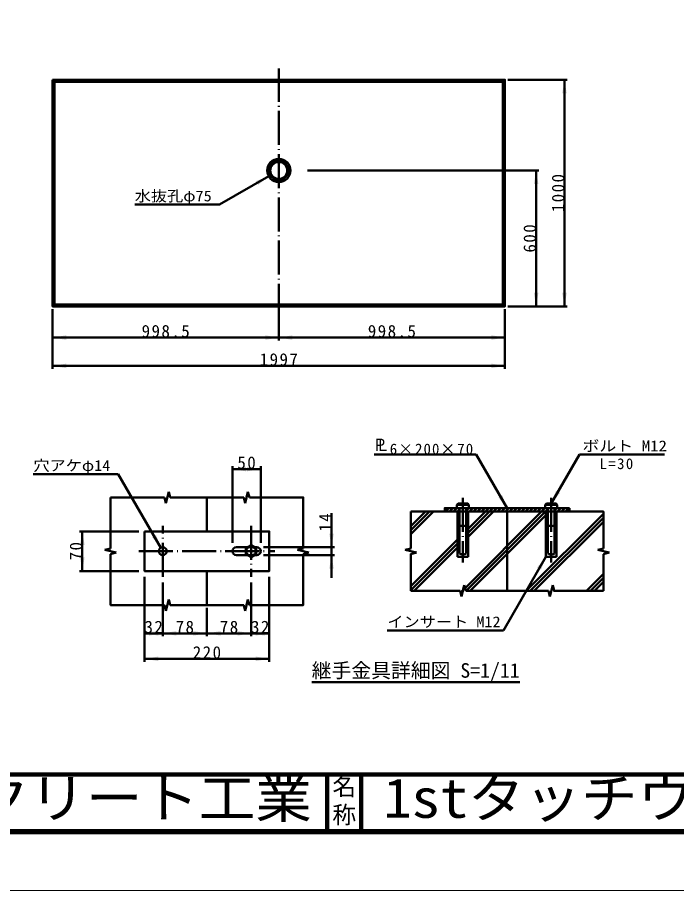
# Model space of a CAD drawing. Units: millimetres, scale not verified, with parts at other scales. Extents: x -2102 to 2102, y -1485 to 1485.
# Drawn here: x -1130 to 34, y -1485 to 56 of the extents above; entities that cross this region are included whole.
import ezdxf
from ezdxf.enums import TextEntityAlignment as Align

# ---------------------------------------------------------------- set-up
doc = ezdxf.new("R2010")
doc.units = ezdxf.units.MM
doc.header["$LTSCALE"] = 5
doc.linetypes.add('DASHED', pattern=[7.5, 6, -1.5])
doc.linetypes.add('LONG_DASHED_DOTTED', pattern=[15.25, 12, -1.5, 0.25, -1.5])
doc.layers.add('0-0_V-nasSTD', color=7, linetype='Continuous', lineweight=50)
doc.layers.add('0-1_0', color=7, linetype='Continuous', lineweight=100)
doc.styles.add('ＭＳ ゴシック', font='')
doc.styles.get('ＭＳ ゴシック').set_extended_font_data('MS Gothic')

msp = doc.modelspace()

# ---------------------------------------------------------------- linework, layer by layer
at = {"layer": '0-0_V-nasSTD', "linetype": 'LONG_DASHED_DOTTED'}
for p, q in [((-668.106, -474.019), (-668.106, -34.019)), ((-343.008, -792.056), (-343.008, -906.056)), ((-187.008, -792.056), (-187.008, -906.056)), ((-873.008, -931.056), (-873.008, -841.056)), ((-717.008, -841.056), (-717.008, -931.056)), ((-915.008, -886.056), (-675.008, -886.056))]:
    msp.add_line(p, q, dxfattribs=at)
at = {"layer": '0-0_V-nasSTD'}
for p, q in [((-1067.506, -54.019), (-1063.906, -57.619)), ((-1063.906, -57.619), (-1063.906, -450.419)), ((-272.306, -57.619), (-1063.906, -57.619)), ((-272.306, -57.619), (-268.706, -54.019)), ((-272.306, -450.419), (-272.306, -57.619)), ((-158.706, -54.019), (-263.706, -54.019)), ((-163.706, -54.019), (-163.706, -454.019)), ((-208.706, -214.019), (-617.706, -214.019)), ((-213.706, -214.019), (-213.706, -454.019)), ((-772.549, -274.319), (-685.946, -224.319)), ((-922.549, -274.319), (-772.549, -274.319)), ((-1063.906, -450.419), (-1067.506, -454.019)), ((-1067.506, -459.019), (-1067.506, -564.019)), ((-1063.906, -450.419), (-272.306, -450.419)), ((-668.106, -459.019), (-668.106, -514.019)), ((-272.306, -450.419), (-268.706, -454.019)), ((-268.706, -459.019), (-268.706, -564.019)), ((-158.706, -454.019), (-263.706, -454.019)), ((-1067.506, -509.019), (-668.106, -509.019)), ((-668.106, -509.019), (-268.706, -509.019)), ((-1067.506, -559.019), (-268.706, -559.019)), ((-499.627, -715.453), (-319.627, -715.453)), ((-319.627, -715.453), (-265.008, -810.056)), ((-137.008, -715.453), (-187.008, -802.056)), ((-137.008, -715.453), (12.992, -715.453)), ((-750.008, -736.056), (-750.008, -871.056)), ((-700.008, -736.056), (-700.008, -871.056)), ((-1101.508, -750.09), (-951.508, -750.09)), ((-876.508, -879.993), (-951.508, -750.09)), ((-750.008, -741.056), (-700.008, -741.056)), ((-862.508, -781.056), (-867.508, -801.056)), ((-862.508, -781.056), (-860.008, -791.056)), ((-722.508, -781.056), (-727.508, -801.056)), ((-722.508, -781.056), (-720.008, -791.056)), ((-965.008, -791.056), (-870.008, -791.056)), ((-965.008, -881.056), (-965.008, -791.056)), ((-870.008, -791.056), (-867.508, -801.056)), ((-860.008, -791.056), (-730.008, -791.056)), ((-795.008, -791.056), (-795.008, -851.056)), ((-730.008, -791.056), (-727.508, -801.056)), ((-435.008, -816.056), (-435.008, -881.056)), ((-409.304, -816.056), (-435.008, -841.759)), ((-402.233, -816.056), (-435.008, -848.83)), ((-395.162, -816.056), (-435.008, -855.902)), ((-373.949, -816.056), (-367.949, -810.056)), ((-366.878, -816.056), (-360.878, -810.056)), ((-359.807, -816.056), (-353.807, -810.056)), ((-351.508, -802.056), (-353.508, -804.056)), ((-332.508, -804.056), (-353.508, -804.056)), ((-352.736, -816.056), (-349.008, -812.328)), ((-352.508, -896.056), (-352.508, -816.056)), ((-334.508, -802.056), (-351.508, -802.056)), ((-349.008, -840.056), (-349.008, -810.056)), ((-204.243, -816.056), (-339.255, -951.067)), ((-197.172, -816.056), (-337.172, -956.056)), ((-332.593, -810.056), (-337.008, -814.47)), ((-337.008, -810.056), (-337.008, -840.056)), ((-334.508, -802.056), (-332.508, -804.056)), ((-333.508, -896.056), (-333.508, -816.056)), ((-303.238, -816.056), (-333.508, -846.325)), ((-296.167, -816.056), (-333.508, -853.397)), ((-289.096, -816.056), (-333.508, -860.468)), ((-331.522, -816.056), (-325.522, -810.056)), ((-324.451, -816.056), (-318.451, -810.056)), ((-317.38, -816.056), (-311.38, -810.056)), ((-310.309, -816.056), (-304.309, -810.056)), ((-303.238, -816.056), (-297.238, -810.056)), ((-296.167, -816.056), (-290.167, -810.056)), ((-289.096, -816.056), (-283.096, -810.056)), ((-282.025, -816.056), (-276.025, -810.056)), ((-274.954, -816.056), (-268.954, -810.056)), ((-267.883, -816.056), (-265.008, -813.181)), ((-261.883, -810.056), (-265.008, -813.181)), ((-265.008, -816.056), (-265.008, -956.056)), ((-260.812, -816.056), (-254.812, -810.056)), ((-253.741, -816.056), (-247.741, -810.056)), ((-246.67, -816.056), (-240.67, -810.056)), ((-239.598, -816.056), (-233.598, -810.056)), ((-232.527, -816.056), (-226.527, -810.056)), ((-225.456, -816.056), (-219.456, -810.056)), ((-218.385, -816.056), (-212.385, -810.056)), ((-211.314, -816.056), (-205.314, -810.056)), ((-204.243, -816.056), (-198.243, -810.056)), ((-195.508, -802.056), (-197.508, -804.056)), ((-176.508, -804.056), (-197.508, -804.056)), ((-197.172, -816.056), (-193.008, -811.891)), ((-196.508, -896.056), (-196.508, -816.056)), ((-178.508, -802.056), (-195.508, -802.056)), ((-193.008, -840.056), (-193.008, -810.056)), ((-177.03, -810.056), (-181.008, -814.034)), ((-181.008, -810.056), (-181.008, -840.056)), ((-178.508, -802.056), (-176.508, -804.056)), ((-177.508, -896.056), (-177.508, -816.056)), ((-175.959, -816.056), (-169.959, -810.056)), ((-168.888, -816.056), (-162.888, -810.056)), ((-161.817, -816.056), (-155.817, -810.056)), ((-155.008, -810.056), (-155.008, -816.056)), ((-575.008, -879.056), (-575.008, -819.056)), ((-330.101, -956.056), (-196.508, -822.463)), ((-231.106, -956.056), (-95.008, -819.957)), ((-224.035, -956.056), (-95.008, -827.029)), ((-349.008, -890.056), (-349.008, -840.056)), ((-337.008, -890.056), (-337.008, -840.056)), ((-216.964, -956.056), (-95.008, -834.1)), ((-193.008, -890.056), (-193.008, -840.056)), ((-181.008, -890.056), (-181.008, -840.056)), ((-1020.008, -851.056), (-915.008, -851.056)), ((-1015.008, -921.056), (-1015.008, -851.056)), ((-373.238, -886.056), (-352.508, -865.325)), ((-366.167, -886.056), (-352.508, -872.397)), ((-975.008, -883.556), (-965.008, -881.056)), ((-975.008, -883.556), (-955.008, -888.556)), ((-965.008, -891.056), (-955.008, -888.556)), ((-743.008, -879.056), (-723.07, -879.056)), ((-723.07, -893.056), (-743.008, -893.056)), ((-710.946, -879.056), (-707.008, -879.056)), ((-707.008, -893.056), (-710.946, -893.056)), ((-570.008, -879.056), (-695.008, -879.056)), ((-570.008, -893.056), (-695.008, -893.056)), ((-635.008, -883.556), (-625.008, -881.056)), ((-635.008, -883.556), (-615.008, -888.556)), ((-625.008, -891.056), (-615.008, -888.556)), ((-575.008, -893.056), (-575.008, -879.056)), ((-575.008, -933.056), (-575.008, -893.056)), ((-445.008, -883.556), (-435.008, -881.056)), ((-445.008, -883.556), (-425.008, -888.556)), ((-373.238, -886.056), (-435.008, -947.825)), ((-366.167, -886.056), (-435.008, -954.897)), ((-435.008, -891.056), (-425.008, -888.556)), ((-434.739, -890.988), (-435.008, -891.257)), ((-435.008, -891.056), (-435.008, -956.056)), ((-359.096, -886.056), (-429.096, -956.056)), ((-359.096, -886.056), (-352.508, -879.468)), ((-105.008, -883.556), (-95.008, -881.056)), ((-105.008, -883.556), (-85.008, -888.556)), ((-95.008, -891.056), (-85.008, -888.556)), ((-95.008, -891.056), (-95.008, -956.056)), ((-86.096, -888.828), (-85.661, -888.392)), ((-333.508, -896.056), (-352.508, -896.056)), ((-271.508, -1025.959), (-196.508, -896.056)), ((-177.508, -896.056), (-196.508, -896.056)), ((-1020.008, -921.056), (-915.008, -921.056)), ((-795.008, -921.056), (-795.008, -981.056)), ((-905.008, -931.056), (-905.008, -1081.056)), ((-685.008, -931.056), (-685.008, -1081.056)), ((-125.04, -956.056), (-95.008, -926.023)), ((-117.969, -956.056), (-95.008, -933.095)), ((-873.008, -941.056), (-873.008, -1036.056)), ((-717.008, -941.056), (-717.008, -1036.056)), ((-347.255, -959.067), (-342.596, -954.409)), ((-340.508, -946.056), (-345.508, -966.056)), ((-340.508, -946.056), (-338.008, -956.056)), ((-184.508, -946.056), (-189.508, -966.056)), ((-110.898, -956.056), (-95.008, -940.166)), ((-435.008, -956.056), (-348.008, -956.056)), ((-348.008, -956.056), (-345.508, -966.056)), ((-338.008, -956.056), (-192.008, -956.056)), ((-192.008, -956.056), (-189.508, -966.056)), ((-870.008, -981.056), (-867.508, -991.056)), ((-862.508, -971.056), (-867.508, -991.056)), ((-862.508, -971.056), (-860.008, -981.056)), ((-730.008, -981.056), (-860.008, -981.056)), ((-795.008, -986.056), (-795.008, -1036.056)), ((-730.008, -981.056), (-727.508, -991.056)), ((-722.508, -971.056), (-727.508, -991.056)), ((-722.508, -971.056), (-720.008, -981.056)), ((-905.008, -1031.056), (-873.008, -1031.056)), ((-873.008, -1031.056), (-795.008, -1031.056)), ((-795.008, -1031.056), (-717.008, -1031.056)), ((-685.008, -1031.056), (-717.008, -1031.056)), ((-271.508, -1025.959), (-476.508, -1025.959)), ((-905.008, -1076.056), (-685.008, -1076.056)), ((-610.007, -1117.083), (-242.507, -1117.083))]:
    msp.add_line(p, q, dxfattribs=at)
at = {"layer": '0-0_V-nasSTD', "linetype": 'DASHED'}
for p, q in [((-723.07, -879.056), (-710.946, -879.056)), ((-710.946, -893.056), (-723.07, -893.056))]:
    msp.add_line(p, q, dxfattribs=at)
at = {"layer": '0-0_V-nasSTD', "lineweight": 100}
for p, q in [((-582.5, -1280), (-582.5, -1380)), ((-522.5, -1280), (-522.5, -1380)), ((-1997.5, -1380), (1997.5, -1380))]:
    msp.add_line(p, q, dxfattribs=at)
at = {"layer": '0-0_V-nasSTD', "lineweight": 18}
for points in [[(-2102.5, -1485), (-2102.5, 1485), (2102.5, 1485), (2102.5, -1485)], [(-2002.5, -1385), (-2002.5, 1385), (2002.5, 1385), (2002.5, -1385)]]:
    msp.add_lwpolyline(points, close=True, dxfattribs=at)
at = {"layer": '0-0_V-nasSTD'}
for points in [[(-1067.506, -54.019), (-1067.506, -454.019), (-268.706, -454.019), (-268.706, -54.019)], [(-905.008, -851.056), (-905.008, -921.056), (-685.008, -921.056), (-685.008, -851.056)]]:
    msp.add_lwpolyline(points, close=True, dxfattribs=at)
for points in [[(-720.008, -791.056), (-625.008, -791.056), (-625.008, -881.056)], [(-95.008, -881.056), (-95.008, -816.056), (-435.008, -816.056)], [(-155.008, -810.056), (-375.008, -810.056), (-375.008, -816.056)], [(-353.508, -804.056), (-353.508, -810.056), (-332.508, -810.056), (-332.508, -804.056)], [(-197.508, -804.056), (-197.508, -810.056), (-176.508, -810.056), (-176.508, -804.056)], [(-726.101, -880.806), (-717.008, -875.556), (-707.915, -880.806), (-707.915, -891.306)], [(-870.008, -981.056), (-965.008, -981.056), (-965.008, -891.056)], [(-707.915, -891.306), (-717.008, -896.556), (-726.101, -891.306), (-726.101, -880.806)], [(-625.008, -891.056), (-625.008, -981.056), (-720.008, -981.056)], [(-184.508, -946.056), (-182.008, -956.056), (-95.008, -956.056)]]:
    msp.add_lwpolyline(points, dxfattribs=at)
for centre, radius in [((-668.106, -214.019), 20.6), ((-668.106, -214.019), 17), ((-668.106, -214.019), 15), ((-717.008, -886.056), 8.5), ((-873.008, -886.056), 7)]:
    msp.add_circle(centre, radius, dxfattribs=at)
for centre, radius, start, end in [((-343.008, -830.618), 28.562, 68.4314, 111.5686), ((-187.008, -830.618), 28.562, 68.4314, 111.5686), ((-343.008, -832.056), 10, 233.1301, 306.8699), ((-187.008, -832.056), 10, 233.1301, 306.8699), ((-743.008, -886.056), 7, 90, 270), ((-707.008, -886.056), 7, 270, 90), ((-343.008, -882.056), 10, 233.1301, 306.8699), ((-187.008, -882.056), 10, 233.1301, 306.8699)]:
    msp.add_arc(centre, radius, start, end, dxfattribs=at)
for points in [[(-167.706, -78.019), (-163.706, -78.019), (-163.706, -54.019)], [(-163.706, -78.019), (-163.706, -54.019), (-159.706, -78.019)], [(-217.706, -238.019), (-213.706, -238.019), (-213.706, -214.019)], [(-213.706, -238.019), (-213.706, -214.019), (-209.706, -238.019)], [(-708.731, -232.855), (-706.731, -236.319), (-685.946, -224.319)], [(-706.731, -236.319), (-704.731, -239.784), (-685.946, -224.319)], [(-217.706, -430.019), (-213.706, -454.019), (-213.706, -430.019)], [(-213.706, -454.019), (-213.706, -430.019), (-209.706, -430.019)], [(-167.706, -430.019), (-163.706, -454.019), (-163.706, -430.019)], [(-163.706, -454.019), (-163.706, -430.019), (-159.706, -430.019)], [(-1067.506, -509.019), (-1043.506, -509.019), (-1043.506, -505.019)], [(-692.106, -509.019), (-692.106, -505.019), (-668.106, -509.019)], [(-668.106, -509.019), (-644.106, -509.019), (-644.106, -505.019)], [(-292.706, -509.019), (-292.706, -505.019), (-268.706, -509.019)], [(-1067.506, -509.019), (-1043.506, -513.019), (-1043.506, -509.019)], [(-692.106, -513.019), (-692.106, -509.019), (-668.106, -509.019)], [(-668.106, -509.019), (-644.106, -513.019), (-644.106, -509.019)], [(-292.706, -513.019), (-292.706, -509.019), (-268.706, -509.019)], [(-1067.506, -559.019), (-1043.506, -559.019), (-1043.506, -555.019)], [(-1067.506, -559.019), (-1043.506, -563.019), (-1043.506, -559.019)], [(-292.706, -559.019), (-292.706, -555.019), (-268.706, -559.019)], [(-292.706, -563.019), (-292.706, -559.019), (-268.706, -559.019)], [(-750.008, -741.056), (-726.008, -741.056), (-726.008, -737.056)], [(-724.008, -741.056), (-724.008, -737.056), (-700.008, -741.056)], [(-750.008, -741.056), (-726.008, -745.056), (-726.008, -741.056)], [(-724.008, -745.056), (-724.008, -741.056), (-700.008, -741.056)], [(-187.008, -802.056), (-178.472, -779.271), (-175.008, -781.271)], [(-187.008, -802.056), (-175.008, -781.271), (-171.544, -783.271)], [(-280.472, -791.271), (-277.008, -789.271), (-265.008, -810.056)], [(-277.008, -789.271), (-273.544, -787.271), (-265.008, -810.056)], [(-1019.008, -875.056), (-1015.008, -875.056), (-1015.008, -851.056)], [(-1015.008, -875.056), (-1015.008, -851.056), (-1011.008, -875.056)], [(-891.972, -861.209), (-888.508, -859.209), (-876.508, -879.993)], [(-888.508, -859.209), (-885.044, -857.209), (-876.508, -879.993)], [(-579.008, -855.056), (-575.008, -879.056), (-575.008, -855.056)], [(-575.008, -879.056), (-575.008, -855.056), (-571.008, -855.056)], [(-579.008, -917.056), (-575.008, -917.056), (-575.008, -893.056)], [(-575.008, -917.056), (-575.008, -893.056), (-571.008, -917.056)], [(-1019.008, -897.056), (-1015.008, -921.056), (-1015.008, -897.056)], [(-1015.008, -921.056), (-1015.008, -897.056), (-1011.008, -897.056)], [(-211.972, -914.84), (-208.508, -916.84), (-196.508, -896.056)], [(-208.508, -916.84), (-205.044, -918.84), (-196.508, -896.056)], [(-905.008, -1031.056), (-881.008, -1031.056), (-881.008, -1027.056)], [(-905.008, -1031.056), (-881.008, -1035.056), (-881.008, -1031.056)], [(-897.008, -1031.056), (-897.008, -1027.056), (-873.008, -1031.056)], [(-897.008, -1035.056), (-897.008, -1031.056), (-873.008, -1031.056)], [(-873.008, -1031.056), (-849.008, -1031.056), (-849.008, -1027.056)], [(-873.008, -1031.056), (-849.008, -1035.056), (-849.008, -1031.056)], [(-819.008, -1031.056), (-819.008, -1027.056), (-795.008, -1031.056)], [(-819.008, -1035.056), (-819.008, -1031.056), (-795.008, -1031.056)], [(-795.008, -1031.056), (-771.008, -1031.056), (-771.008, -1027.056)], [(-795.008, -1031.056), (-771.008, -1035.056), (-771.008, -1031.056)], [(-741.008, -1031.056), (-741.008, -1027.056), (-717.008, -1031.056)], [(-741.008, -1035.056), (-741.008, -1031.056), (-717.008, -1031.056)], [(-717.008, -1031.056), (-693.008, -1031.056), (-693.008, -1027.056)], [(-717.008, -1031.056), (-693.008, -1035.056), (-693.008, -1031.056)], [(-709.008, -1031.056), (-709.008, -1027.056), (-685.008, -1031.056)], [(-709.008, -1035.056), (-709.008, -1031.056), (-685.008, -1031.056)], [(-905.008, -1076.056), (-881.008, -1076.056), (-881.008, -1072.056)], [(-905.008, -1076.056), (-881.008, -1080.056), (-881.008, -1076.056)], [(-709.008, -1076.056), (-709.008, -1072.056), (-685.008, -1076.056)], [(-709.008, -1080.056), (-709.008, -1076.056), (-685.008, -1076.056)]]:
    msp.add_solid(points, dxfattribs=at)
at = {"layer": '0-1_0'}
msp.add_line((-1997.5, -1280), (1997.5, -1280), dxfattribs=at)

# ---------------------------------------------------------------- texts
at = {"layer": '0-0_V-nasSTD', "style": 'ＭＳ ゴシック'}
for s, height, width, p in [('水抜孔φ75', 19.06, 1.1, (-922.549, -274.319)), ('Ｐ', 21.63, 0.9, (-502.749, -715.453)), ('Ｌ', 21.63, 0.9, (-498.127, -715.453)), ('ボルト M12', 19.06, 1.15, (-132.008, -715.453)), ('穴アケφ14', 19.06, 1.1, (-1101.508, -750.09)), ('インサート M12', 19.06, 1.1, (-476.508, -1025.959)), ('(株)船生コンクリート工業', 69.65, 1.05, (-1806.5, -1377.45)), ('1stタッチウォールＦ型', 69.65, 1.05, (-483.25, -1377.53))]:
    msp.add_text(s, height=height, dxfattribs=dict(at, width=width)).set_placement(p, align=Align.BOTTOM_LEFT)
for s, height, p in [('継手金具詳細図 S=1/11', 25.66, (-610.007, -1117.083)), ('名', 30.79, (-573.518, -1326.001)), ('称', 30.79, (-573.524, -1375.99))]:
    msp.add_text(s, height=height, dxfattribs=at).set_placement(p, align=Align.BOTTOM_LEFT)
at = {"layer": '0-0_V-nasSTD', "char_height": 21.99, "attachment_point": 7, "rotation": 90, "style": 'ＭＳ ゴシック'}
for s, insert in [('\\T1.17;1000', (-163.706, -287.769)), ('\\T1.17;600', (-213.706, -359.019)), ('\\T1.17;14', (-575.008, -851.556)), ('\\T1.17;70', (-1015.008, -902.306))]:
    msp.add_mtext(s, dxfattribs=dict(at, insert=insert))
at = {"layer": '0-0_V-nasSTD', "attachment_point": 7, "style": 'ＭＳ ゴシック'}
for s, insert, char_height in [('\\T1.17;998.5', (-910.306, -509.019), 21.99), ('\\T1.17;998.5', (-510.906, -509.019), 21.99), ('\\T1.17;1997', (-701.856, -559.019), 21.99), ('\\T1.15;6×200×70', (-472.127, -715.453), 19.06), ('\\T1.17;50', (-741.258, -741.056), 21.99), ('\\T1.19;L=30', (-101.539, -741.453), 19.06), ('\\T1.17;32', (-905.258, -1031.056), 21.99), ('\\T1.17;78', (-850.258, -1031.056), 21.99), ('\\T1.17;78', (-772.258, -1031.056), 21.99), ('\\T1.17;32', (-717.258, -1031.056), 21.99), ('\\T1.17;220', (-820.008, -1076.056), 21.99)]:
    msp.add_mtext(s, dxfattribs=dict(at, insert=insert, char_height=char_height))

doc.saveas('drawing.dxf')
